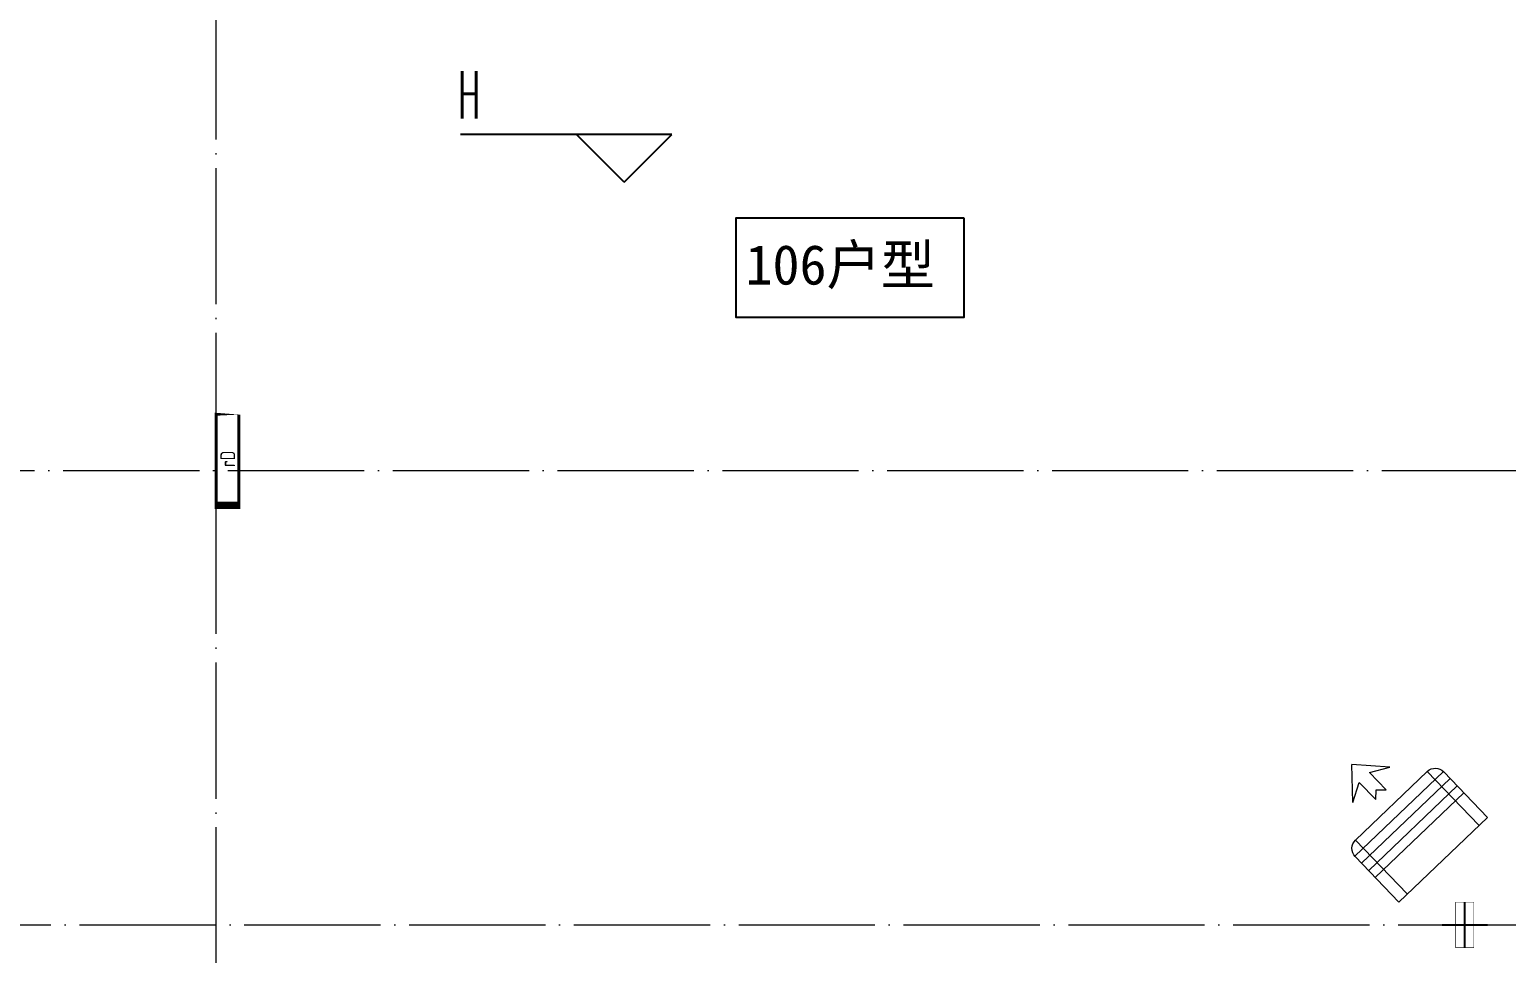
# Model space of a CAD drawing. Extents: x 27938 to 983267, y -209821 to 1628073.
# Drawn here: x 696895 to 703400, y 443706 to 447777 of the extents above; entities that cross this region are included whole.
import ezdxf

# ---------------------------------------------------------------- set-up
doc = ezdxf.new("R2010")
doc.units = 0
doc.header["$LTSCALE"] = 1000
doc.header["$MEASUREMENT"] = 0
doc.linetypes.add('DASH', pattern=[0.35, 0.25, -0.1])
doc.linetypes.add('DOTE', pattern=[2.4200000000000004, 2, -0.2, 0.02, -0.2])
for name, color, linetype in [('3.5方案汇报，与郭总、侯月琴确定户型_t8$0$2020.03.04 -1安徽标准化洋房户型(UA）_t8_t8$0$看线', 154, 'Continuous'), ('DIM_ELEV', 3, 'Continuous'), ('PUB_TEXT', 4, 'Continuous'), ('机电标识类', 1, 'Continuous')]:
    doc.layers.add(name, color=color, linetype=linetype)
for name, color, linetype, lineweight in [('DOTE', 19, 'DOTE', 9), ('EQUIP-消防', 3, 'Continuous', 20), ('平面-空调室内机', 176, 'Continuous', 9), ('平面-空调预留孔', 173, 'Continuous', 15), ('空调', 76, 'Continuous', 13)]:
    doc.layers.add(name, color=color, linetype=linetype, lineweight=lineweight)
doc.styles.add('_TCH_DIM', font='SIMPLEX.shx', dxfattribs={"width": 0.7, "bigfont": 'GBCBIG.shx'})
doc.styles.add('房间名称', font='TSSDENG', dxfattribs={"width": 0.8, "bigfont": 'HZTXT'})
doc.styles.add('黑体', font='')
doc.styles.get('黑体').set_extended_font_data('SimHei')

# ---------------------------------------------------------------- blocks, each defined once
blk = doc.blocks.new('GFDGDGRDGRDG')
at = {"layer": 'DOTE', "linetype": 'DOTE', "ltscale": 0.3}
for p, q in [((590893.6727573577, 360558.3317887957), (590893.6727573578, 376108.3318260653)), ((626393.6739016924, 366358.3321396253), (573593.6739016977, 366358.3321396253)), ((573593.6739016977, 364358.3317887955), (626393.6739016924, 364358.3317887607))]:
    blk.add_line(p, q, dxfattribs=at)
blk = doc.blocks.new('dongkong')
blk.add_wipeout([(-603756.0415179721, 210770.96306340612), (-603756.0415180603, 210570.80961624245), (-603836.0415181214, 210570.80961593534), (-603836.0415181519, 210770.96306307407)])
at = {"layer": '机电标识类', "color": 250, "linetype": 'DASH', "ltscale": 400}
for p, q in [((-603796.0415180789, 210770.9630630909), (-603796.0415180789, 210570.8096162414)), ((-603896.0415180789, 210670.6929921169), (-603696.0415180789, 210670.6929921169))]:
    blk.add_line(p, q, dxfattribs=at)
at = {"layer": '空调', "color": 6, "linetype": 'DASH', "const_width": 2}
blk.add_lwpolyline([(-603756.0415180789, 210770.9630630909), (-603756.0415180789, 210570.8096162414), (-603836.0415180789, 210570.8096162414), (-603836.0415180789, 210770.9630630909)], close=True, dxfattribs=at)
blk = doc.blocks.new('dasdasf1sa2f31as32f')
for p, q in [((-116.0333029678441, 585.5764855154375), (43.31421442719875, 640.474787555806)), ((-22.77745136787416, 585.5073602304651), (-116.0333029678441, 585.5764855154375)), ((82.68419507401995, 476.5984332799144), (43.31421442719875, 640.474787555806)), ((-269.8119794043596, 524.3392218776735), (-427.6640969782602, 236.5016507070477)), ((-269.8119794043596, 524.3392218776735), (113.7016146283713, 314.0177107195245)), ((-22.77745136787416, 585.5073602304651), (-73.37246493535349, 493.2492008739632)), ((32.42647185805254, 555.0730752506729), (-18.10105440387269, 462.9379765309382)), ((82.68419507401995, 476.5984332799144), (32.42647185805254, 555.0730752506729)), ((-473.4737950866693, 259.6563084750783), (-339.4594785901136, 504.0265200089943)), ((114.6759563127998, 208.4019676803059), (-359.0953820513678, 468.2211672088001)), ((134.6253530689864, 245.484414406435), (-338.8351731522707, 505.1322360634172)), ((-31.30690161697567, 504.4059078391083), (-73.37246493535349, 493.2492008739632)), ((-18.10105440387269, 462.9379765309382), (-31.30690161697567, 504.4059078391083)), ((72.34237424354069, 131.9136772763986), (-401.1422099253978, 391.5503122554119)), ((92.58920825674431, 168.8330396253091), (-380.8957810040447, 428.4689359338913)), ((113.7016146283713, 314.0177107195245), (-44.1505029455293, 26.18013954889921)), ((0, 0), (-473.4737950866693, 259.6563084750783)), ((134.0143164967885, 244.3702115339634), (0, 0))]:
    blk.add_line(p, q)
for centre, radius, start, end in [((-294.4793780628825, 479.3591213504569), 51.30000000018548, 61.25933126190097, 151.2593312616622), ((89.03421596984845, 269.0376101925353), 51.29999999996637, 331.2593312598987, 61.25933126186338)]:
    blk.add_arc(centre, radius, start, end)
blk = doc.blocks.new('FSFSFSFSEG')
at = {"layer": 'EQUIP-消防', "const_width": 12.82051282052028}
blk.add_lwpolyline([(136866.5605577994, 335152.5449090759), (136466.5605577994, 335152.5449090774), (136466.5605577991, 335052.5449090772), (136866.5605577991, 335052.5449090757)], close=True, dxfattribs=at)
at = {"layer": 'PUB_TEXT', "color": 7, "true_color": 0xffffff, "style": '房间名称', "width": 0.8}
blk.add_text('rD', height=64.8, dxfattribs=at).set_placement((136633.7425204425, 335069.0046025831))
blk = doc.blocks.new('HGFHGGGDFGRD')
at = {"rotation": 90}
blk.add_blockref('FSFSFSFSEG', (1032869.120595433, 232007.1647419208), dxfattribs=at)

msp = doc.modelspace()

# ---------------------------------------------------------------- linework, layer by layer
at = {"color": 1}
msp.add_lwpolyline([(701011.8761047919, 446945.1957436599), (700005.8761047919, 446945.1957436592), (700005.8761047922, 446509.1957436592), (701011.8761047922, 446509.1957436599)], close=True, dxfattribs=at)
at = {"layer": 'DIM_ELEV'}
for p, q in [((699724.276290854, 447314.8770939703), (698793.3876293378, 447314.8770939703)), ((699514.276290854, 447104.8770939703), (699304.276290854, 447314.8770939703)), ((699514.276290854, 447104.8770939703), (699724.276290854, 447314.8770939703))]:
    msp.add_line(p, q, dxfattribs=at)

# ---------------------------------------------------------------- block references
msp.add_blockref('HGFHGGGDFGRD', (0, 77208.36173827358))
at = {"layer": '3.5方案汇报，与郭总、侯月琴确定户型_t8$0$2020.03.04 -1安徽标准化洋房户型(UA）_t8_t8$0$看线', "ltscale": 10}
msp.add_blockref('GFDGDGRDGRDG', (106822.9047994823, 79473.75474374194), dxfattribs=at)

# ---------------------------------------------------------------- texts
at = {"color": 1, "style": '黑体'}
msp.add_text('106户型', height=175, dxfattribs=at).set_placement((700048.1163458928, 446653.0086280958))
at = {"layer": 'DIM_ELEV', "color": 7, "style": '_TCH_DIM', "width": 0.4941176470588236}
msp.add_text('H', height=208.25, dxfattribs=at).set_placement((698782.6776293379, 447384.9470939703))

# ---------------------------------------------------------------- next in the draw order: block references
at = {"layer": '平面-空调室内机', "ltscale": 0.3, "xscale": -1, "rotation": 180}
msp.add_blockref('dongkong', (1307012.617931892, 654502.8970289028), dxfattribs=at)

# ---------------------------------------------------------------- next in the draw order: block references
at = {"layer": '平面-空调预留孔', "xscale": -1, "rotation": 15.00000000331026}
msp.add_blockref('dasdasf1sa2f31as32f', (702926.4365557218, 443932.0865325169), dxfattribs=at)

doc.saveas('drawing.dxf')
